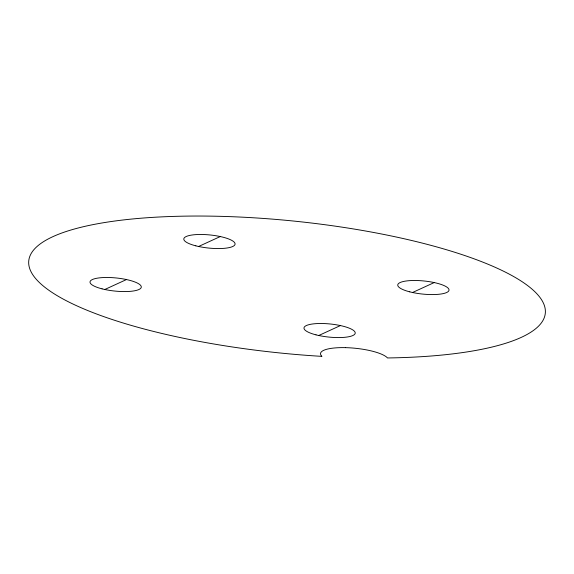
<?xml version="1.0" encoding="UTF-8"?>
<svg xmlns="http://www.w3.org/2000/svg" width="574" height="574" viewBox="0 0 574 574"><rect width="100%" height="100%" fill="white"/><g stroke="black" fill="none" stroke-linecap="round" stroke-linejoin="round"><path stroke-width="0.86" d="M104.812 289.49L126.481 279.552M198.597 246.49L220.265 236.553M318.749 335.503L340.418 325.566M412.534 292.503L434.202 282.566M345.541 347.65A34.167 8.725 5.8 0 0 321.935 356.368A259.591 66.311 5.8 0 1 40.223 243.921A259.591 66.311 5.8 0 1 460.413 254.088A259.591 66.311 5.8 0 1 387.507 357.954A34.167 8.725 5.8 0 0 345.541 347.65M102.064 288.851A25.773 6.587 5.8 0 0 141.283 287.179A25.773 6.587 5.8 0 0 103.585 277.543A25.773 6.587 5.8 0 0 102.064 288.851M195.849 245.844A25.773 6.587 5.8 0 0 235.067 244.18A25.773 6.587 5.8 0 0 197.37 234.536A25.773 6.587 5.8 0 0 195.849 245.844M409.793 291.857A25.773 6.587 5.8 0 0 449.004 290.193A25.773 6.587 5.8 0 0 411.314 280.55A25.773 6.587 5.8 0 0 409.793 291.857M316.009 334.857A25.773 6.587 5.8 0 0 355.22 333.193A25.773 6.587 5.8 0 0 317.53 323.557A25.773 6.587 5.8 0 0 316.009 334.857"/></g></svg>
